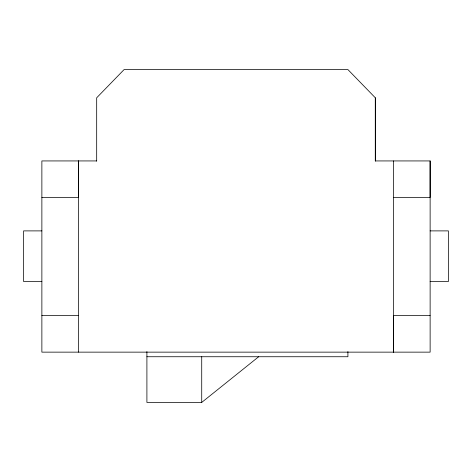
<?xml version="1.0" encoding="UTF-8"?>
<svg xmlns="http://www.w3.org/2000/svg" width="472" height="472" viewBox="0 0 472 472"><rect width="100%" height="100%" fill="white"/><g stroke="black" fill="none" stroke-linecap="round" stroke-linejoin="round"><path stroke-width="0.71" d="M96.683 161.153L96.683 97.792L124.089 69.585L347.911 69.585L375.317 97.792L375.317 160.934L430.128 160.934L430.128 197.479L393.589 197.479M430.128 160.934L430.128 352.142L41.872 352.142L41.872 160.934L96.683 160.934M146.904 351.587L146.904 402.415L201.721 402.415L258.668 356.738M41.872 197.479L78.411 197.479L78.411 160.934L78.411 352.142M41.872 230.891L23.6 230.891L23.6 281.53L41.872 281.53M430.128 230.891L448.4 230.891L448.4 281.53L430.128 281.53M41.872 315.603L78.411 315.603M430.128 315.603L393.589 315.603L393.589 352.142L393.589 160.934M146.904 356.738L347.911 356.738L347.911 351.587M375.317 97.792L375.317 161.153M201.721 356.738L201.721 402.415"/></g></svg>
